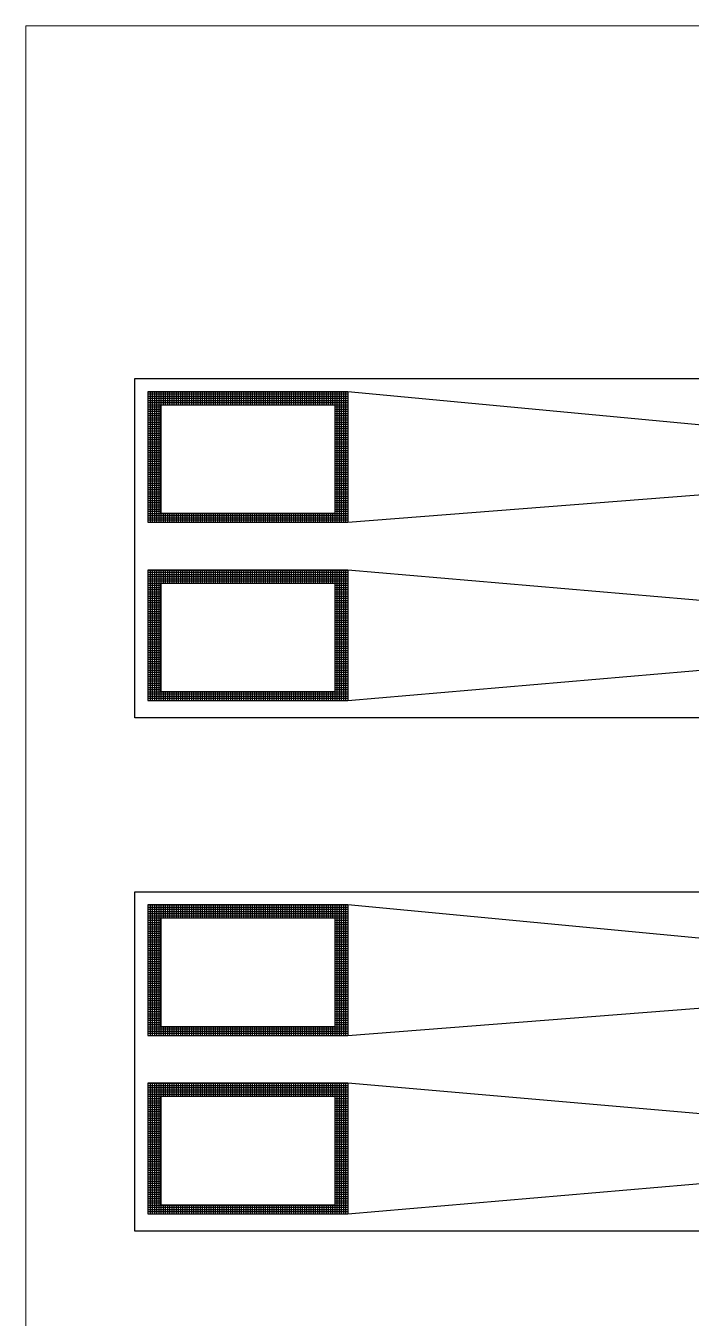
# Model space of a CAD drawing. Header units: millimetres. Extents: x 43.3 to 83.3, y 94.2 to 164.2.
# Drawn here: x 43.29 to 58.6, y 134.5 to 164.21 of the extents above; entities that cross this region are included whole.
import ezdxf

# ---------------------------------------------------------------- set-up
doc = ezdxf.new("R2010")
doc.units = ezdxf.units.MM
for name, color, linetype in [('Adhesion Layer', 52, 'Continuous'), ('Foil', 5, 'Continuous'), ('Opening', 1, 'Continuous'), ('Outline', 3, 'Continuous')]:
    doc.layers.add(name, color=color, linetype=linetype)

msp = doc.modelspace()

# ---------------------------------------------------------------- linework, layer by layer
at = {"layer": 'Adhesion Layer'}
for p, q in [((46.1, 155.8), (46.1, 152.8)), ((46.1, 155.8), (50.7, 155.8)), ((46.1, 155.75), (50.7, 155.75)), ((46.1, 155.7), (50.7, 155.7)), ((46.15, 155.8), (46.15, 152.8)), ((46.2, 155.8), (46.2, 152.8)), ((46.25, 155.8), (46.25, 152.8)), ((46.3, 155.8), (46.3, 152.8)), ((46.35, 155.8), (46.35, 152.8)), ((46.4, 155.8), (46.4, 152.8)), ((46.45, 155.8), (46.45, 155.5)), ((46.5, 155.8), (46.5, 155.5)), ((46.55, 155.8), (46.55, 155.5)), ((46.6, 155.8), (46.6, 155.5)), ((46.65, 155.8), (46.65, 155.5)), ((46.7, 155.8), (46.7, 155.5)), ((46.75, 155.8), (46.75, 155.5)), ((46.8, 155.8), (46.8, 155.5)), ((46.85, 155.8), (46.85, 155.5)), ((46.9, 155.8), (46.9, 155.5)), ((46.95, 155.8), (46.95, 155.5)), ((47, 155.8), (47, 155.5)), ((47.05, 155.8), (47.05, 155.5)), ((47.1, 155.8), (47.1, 155.5)), ((47.15, 155.8), (47.15, 155.5)), ((47.2, 155.8), (47.2, 155.5)), ((47.25, 155.8), (47.25, 155.5)), ((47.3, 155.8), (47.3, 155.5)), ((47.35, 155.8), (47.35, 155.5)), ((47.4, 155.8), (47.4, 155.5)), ((47.45, 155.8), (47.45, 155.5)), ((47.5, 155.8), (47.5, 155.5)), ((47.55, 155.8), (47.55, 155.5)), ((47.6, 155.8), (47.6, 155.5)), ((47.65, 155.8), (47.65, 155.5)), ((47.7, 155.8), (47.7, 155.5)), ((47.75, 155.8), (47.75, 155.5)), ((47.8, 155.8), (47.8, 155.5)), ((47.85, 155.8), (47.85, 155.5)), ((47.9, 155.8), (47.9, 155.5)), ((47.95, 155.8), (47.95, 155.5)), ((48, 155.8), (48, 155.5)), ((48.05, 155.8), (48.05, 155.5)), ((48.1, 155.8), (48.1, 155.5)), ((48.15, 155.8), (48.15, 155.5)), ((48.2, 155.8), (48.2, 155.5)), ((48.25, 155.8), (48.25, 155.5)), ((48.3, 155.8), (48.3, 155.5)), ((48.35, 155.8), (48.35, 155.5)), ((48.4, 155.8), (48.4, 155.5)), ((48.45, 155.8), (48.45, 155.5)), ((48.5, 155.8), (48.5, 155.5)), ((48.55, 155.8), (48.55, 155.5)), ((48.6, 155.8), (48.6, 155.5)), ((48.65, 155.8), (48.65, 155.5)), ((48.7, 155.8), (48.7, 155.5)), ((48.75, 155.8), (48.75, 155.5)), ((48.8, 155.8), (48.8, 155.5)), ((48.85, 155.8), (48.85, 155.5)), ((48.9, 155.8), (48.9, 155.5)), ((48.95, 155.8), (48.95, 155.5)), ((49, 155.8), (49, 155.5)), ((49.05, 155.8), (49.05, 155.5)), ((49.1, 155.8), (49.1, 155.5)), ((49.15, 155.8), (49.15, 155.5)), ((49.2, 155.8), (49.2, 155.5)), ((49.25, 155.8), (49.25, 155.5)), ((49.3, 155.8), (49.3, 155.5)), ((49.35, 155.8), (49.35, 155.5)), ((49.4, 155.8), (49.4, 155.5)), ((49.45, 155.8), (49.45, 155.5)), ((49.5, 155.8), (49.5, 155.5)), ((49.55, 155.8), (49.55, 155.5)), ((49.6, 155.8), (49.6, 155.5)), ((49.65, 155.8), (49.65, 155.5)), ((49.7, 155.8), (49.7, 155.5)), ((49.75, 155.8), (49.75, 155.5)), ((49.8, 155.8), (49.8, 155.5)), ((49.85, 155.8), (49.85, 155.5)), ((49.9, 155.8), (49.9, 155.5)), ((49.95, 155.8), (49.95, 155.5)), ((50, 155.8), (50, 155.5)), ((50.05, 155.8), (50.05, 155.5)), ((50.1, 155.8), (50.1, 155.5)), ((50.15, 155.8), (50.15, 155.5)), ((50.2, 155.8), (50.2, 155.5)), ((50.25, 155.8), (50.25, 155.5)), ((50.3, 155.8), (50.3, 155.5)), ((50.35, 155.8), (50.35, 155.5)), ((50.4, 155.8), (50.4, 152.8)), ((50.45, 155.8), (50.45, 152.8)), ((50.5, 155.8), (50.5, 152.8)), ((50.55, 155.8), (50.55, 152.8)), ((50.6, 155.8), (50.6, 152.8)), ((50.65, 155.8), (50.65, 152.8)), ((50.7, 155.8), (50.7, 152.8)), ((46.1, 155.65), (50.7, 155.65)), ((46.1, 155.6), (50.7, 155.6)), ((46.1, 155.55), (50.7, 155.55)), ((46.1, 155.5), (50.7, 155.5)), ((46.1, 155.45), (46.4, 155.45)), ((46.1, 155.4), (46.4, 155.4)), ((50.4, 155.45), (50.7, 155.45)), ((50.4, 155.4), (50.7, 155.4)), ((46.1, 155.35), (46.4, 155.35)), ((46.1, 155.3), (46.4, 155.3)), ((46.1, 155.25), (46.4, 155.25)), ((46.1, 155.2), (46.4, 155.2)), ((46.1, 155.15), (46.4, 155.15)), ((46.1, 155.1), (46.4, 155.1)), ((50.4, 155.35), (50.7, 155.35)), ((50.4, 155.3), (50.7, 155.3)), ((50.4, 155.25), (50.7, 155.25)), ((50.4, 155.2), (50.7, 155.2)), ((50.4, 155.15), (50.7, 155.15)), ((50.4, 155.1), (50.7, 155.1)), ((46.1, 155.05), (46.4, 155.05)), ((46.1, 155), (46.4, 155)), ((46.1, 154.95), (46.4, 154.95)), ((46.1, 154.9), (46.4, 154.9)), ((46.1, 154.85), (46.4, 154.85)), ((46.1, 154.8), (46.4, 154.8)), ((50.4, 155.05), (50.7, 155.05)), ((50.4, 155), (50.7, 155)), ((50.4, 154.95), (50.7, 154.95)), ((50.4, 154.9), (50.7, 154.9)), ((50.4, 154.85), (50.7, 154.85)), ((50.4, 154.8), (50.7, 154.8)), ((46.1, 154.75), (46.4, 154.75)), ((46.1, 154.7), (46.4, 154.7)), ((46.1, 154.65), (46.4, 154.65)), ((46.1, 154.6), (46.4, 154.6)), ((46.1, 154.55), (46.4, 154.55)), ((46.1, 154.5), (46.4, 154.5)), ((50.4, 154.75), (50.7, 154.75)), ((50.4, 154.7), (50.7, 154.7)), ((50.4, 154.65), (50.7, 154.65)), ((50.4, 154.6), (50.7, 154.6)), ((50.4, 154.55), (50.7, 154.55)), ((50.4, 154.5), (50.7, 154.5)), ((46.1, 154.45), (46.4, 154.45)), ((46.1, 154.4), (46.4, 154.4)), ((46.1, 154.35), (46.4, 154.35)), ((46.1, 154.3), (46.4, 154.3)), ((46.1, 154.25), (46.4, 154.25)), ((46.1, 154.2), (46.4, 154.2)), ((50.4, 154.45), (50.7, 154.45)), ((50.4, 154.4), (50.7, 154.4)), ((50.4, 154.35), (50.7, 154.35)), ((50.4, 154.3), (50.7, 154.3)), ((50.4, 154.25), (50.7, 154.25)), ((50.4, 154.2), (50.7, 154.2)), ((46.1, 154.15), (46.4, 154.15)), ((46.1, 154.1), (46.4, 154.1)), ((46.1, 154.05), (46.4, 154.05)), ((46.1, 154), (46.4, 154)), ((46.1, 153.95), (46.4, 153.95)), ((50.4, 154.15), (50.7, 154.15)), ((50.4, 154.1), (50.7, 154.1)), ((50.4, 154.05), (50.7, 154.05)), ((50.4, 154), (50.7, 154)), ((50.4, 153.95), (50.7, 153.95)), ((46.1, 153.9), (46.4, 153.9)), ((46.1, 153.85), (46.4, 153.85)), ((46.1, 153.8), (46.4, 153.8)), ((46.1, 153.75), (46.4, 153.75)), ((46.1, 153.7), (46.4, 153.7)), ((46.1, 153.65), (46.4, 153.65)), ((50.4, 153.9), (50.7, 153.9)), ((50.4, 153.85), (50.7, 153.85)), ((50.4, 153.8), (50.7, 153.8)), ((50.4, 153.75), (50.7, 153.75)), ((50.4, 153.7), (50.7, 153.7)), ((50.4, 153.65), (50.7, 153.65)), ((46.1, 153.6), (46.4, 153.6)), ((46.1, 153.55), (46.4, 153.55)), ((46.1, 153.5), (46.4, 153.5)), ((46.1, 153.45), (46.4, 153.45)), ((46.1, 153.4), (46.4, 153.4)), ((46.1, 153.35), (46.4, 153.35)), ((50.4, 153.6), (50.7, 153.6)), ((50.4, 153.55), (50.7, 153.55)), ((50.4, 153.5), (50.7, 153.5)), ((50.4, 153.45), (50.7, 153.45)), ((50.4, 153.4), (50.7, 153.4)), ((50.4, 153.35), (50.7, 153.35)), ((46.1, 153.3), (46.4, 153.3)), ((46.1, 153.25), (46.4, 153.25)), ((46.1, 153.2), (46.4, 153.2)), ((46.1, 153.15), (46.4, 153.15)), ((46.1, 153.1), (46.4, 153.1)), ((46.1, 153.05), (46.4, 153.05)), ((50.4, 153.3), (50.7, 153.3)), ((50.4, 153.25), (50.7, 153.25)), ((50.4, 153.2), (50.7, 153.2)), ((50.4, 153.15), (50.7, 153.15)), ((50.4, 153.1), (50.7, 153.1)), ((50.4, 153.05), (50.7, 153.05)), ((46.1, 153), (50.7, 153)), ((46.1, 152.95), (50.7, 152.95)), ((46.1, 152.9), (50.7, 152.9)), ((46.1, 152.85), (50.7, 152.85)), ((46.1, 152.8), (50.7, 152.8)), ((46.45, 153), (46.45, 152.8)), ((46.5, 153), (46.5, 152.8)), ((46.55, 153), (46.55, 152.8)), ((46.6, 153), (46.6, 152.8)), ((46.65, 153), (46.65, 152.8)), ((46.7, 153), (46.7, 152.8)), ((46.75, 153), (46.75, 152.8)), ((46.8, 153), (46.8, 152.8)), ((46.85, 153), (46.85, 152.8)), ((46.9, 153), (46.9, 152.8)), ((46.95, 153), (46.95, 152.8)), ((47, 153), (47, 152.8)), ((47.05, 153), (47.05, 152.8)), ((47.1, 153), (47.1, 152.8)), ((47.15, 153), (47.15, 152.8)), ((47.2, 153), (47.2, 152.8)), ((47.25, 153), (47.25, 152.8)), ((47.3, 153), (47.3, 152.8)), ((47.35, 153), (47.35, 152.8)), ((47.4, 153), (47.4, 152.8)), ((47.45, 153), (47.45, 152.8)), ((47.5, 153), (47.5, 152.8)), ((47.55, 153), (47.55, 152.8)), ((47.6, 153), (47.6, 152.8)), ((47.65, 153), (47.65, 152.8)), ((47.7, 153), (47.7, 152.8)), ((47.75, 153), (47.75, 152.8)), ((47.8, 153), (47.8, 152.8)), ((47.85, 153), (47.85, 152.8)), ((47.9, 153), (47.9, 152.8)), ((47.95, 153), (47.95, 152.8)), ((48, 153), (48, 152.8)), ((48.05, 153), (48.05, 152.8)), ((48.1, 153), (48.1, 152.8)), ((48.15, 153), (48.15, 152.8)), ((48.2, 153), (48.2, 152.8)), ((48.25, 153), (48.25, 152.8)), ((48.3, 153), (48.3, 152.8)), ((48.35, 153), (48.35, 152.8)), ((48.4, 153), (48.4, 152.8)), ((48.45, 153), (48.45, 152.8)), ((48.5, 153), (48.5, 152.8)), ((48.55, 153), (48.55, 152.8)), ((48.6, 153), (48.6, 152.8)), ((48.65, 153), (48.65, 152.8)), ((48.7, 153), (48.7, 152.8)), ((48.75, 153), (48.75, 152.8)), ((48.8, 153), (48.8, 152.8)), ((48.85, 153), (48.85, 152.8)), ((48.9, 153), (48.9, 152.8)), ((48.95, 153), (48.95, 152.8)), ((49, 153), (49, 152.8)), ((49.05, 153), (49.05, 152.8)), ((49.1, 153), (49.1, 152.8)), ((49.15, 153), (49.15, 152.8)), ((49.2, 153), (49.2, 152.8)), ((49.25, 153), (49.25, 152.8)), ((49.3, 153), (49.3, 152.8)), ((49.35, 153), (49.35, 152.8)), ((49.4, 153), (49.4, 152.8)), ((49.45, 153), (49.45, 152.8)), ((49.5, 153), (49.5, 152.8)), ((49.55, 153), (49.55, 152.8)), ((49.6, 153), (49.6, 152.8)), ((49.65, 153), (49.65, 152.8)), ((49.7, 153), (49.7, 152.8)), ((49.75, 153), (49.75, 152.8)), ((49.8, 153), (49.8, 152.8)), ((49.85, 153), (49.85, 152.8)), ((49.9, 153), (49.9, 152.8)), ((49.95, 153), (49.95, 152.8)), ((50, 153), (50, 152.8)), ((50.05, 153), (50.05, 152.8)), ((50.1, 153), (50.1, 152.8)), ((50.15, 153), (50.15, 152.8)), ((50.2, 153), (50.2, 152.8)), ((50.25, 153), (50.25, 152.8)), ((50.3, 153), (50.3, 152.8)), ((50.35, 153), (50.35, 152.8)), ((46.1, 151.7), (50.7, 151.7)), ((46.1, 151.7), (46.1, 148.7)), ((46.1, 151.65), (50.7, 151.65)), ((46.1, 151.6), (50.7, 151.6)), ((46.1, 151.55), (50.7, 151.55)), ((46.15, 151.7), (46.15, 148.7)), ((46.2, 151.7), (46.2, 148.7)), ((46.25, 151.7), (46.25, 148.7)), ((46.3, 151.7), (46.3, 148.7)), ((46.35, 151.7), (46.35, 148.7)), ((46.4, 151.7), (46.4, 148.7)), ((46.45, 151.7), (46.45, 151.4)), ((46.5, 151.7), (46.5, 151.4)), ((46.55, 151.7), (46.55, 151.4)), ((46.6, 151.7), (46.6, 151.4)), ((46.65, 151.7), (46.65, 151.4)), ((46.7, 151.7), (46.7, 151.4)), ((46.75, 151.7), (46.75, 151.4)), ((46.8, 151.7), (46.8, 151.4)), ((46.85, 151.7), (46.85, 151.4)), ((46.9, 151.7), (46.9, 151.4)), ((46.95, 151.7), (46.95, 151.4)), ((47, 151.7), (47, 151.4)), ((47.05, 151.7), (47.05, 151.4)), ((47.1, 151.7), (47.1, 151.4)), ((47.15, 151.7), (47.15, 151.4)), ((47.2, 151.7), (47.2, 151.4)), ((47.25, 151.7), (47.25, 151.4)), ((47.3, 151.7), (47.3, 151.4)), ((47.35, 151.7), (47.35, 151.4)), ((47.4, 151.7), (47.4, 151.4)), ((47.45, 151.7), (47.45, 151.4)), ((47.5, 151.7), (47.5, 151.4)), ((47.55, 151.7), (47.55, 151.4)), ((47.6, 151.7), (47.6, 151.4)), ((47.65, 151.7), (47.65, 151.4)), ((47.7, 151.7), (47.7, 151.4)), ((47.75, 151.7), (47.75, 151.4)), ((47.8, 151.7), (47.8, 151.4)), ((47.85, 151.7), (47.85, 151.4)), ((47.9, 151.7), (47.9, 151.4)), ((47.95, 151.7), (47.95, 151.4)), ((48, 151.7), (48, 151.4)), ((48.05, 151.7), (48.05, 151.4)), ((48.1, 151.7), (48.1, 151.4)), ((48.15, 151.7), (48.15, 151.4)), ((48.2, 151.7), (48.2, 151.4)), ((48.25, 151.7), (48.25, 151.4)), ((48.3, 151.7), (48.3, 151.4)), ((48.35, 151.7), (48.35, 151.4)), ((48.4, 151.7), (48.4, 151.4)), ((48.45, 151.7), (48.45, 151.4)), ((48.5, 151.7), (48.5, 151.4)), ((48.55, 151.7), (48.55, 151.4)), ((48.6, 151.7), (48.6, 151.4)), ((48.65, 151.7), (48.65, 151.4)), ((48.7, 151.7), (48.7, 151.4)), ((48.75, 151.7), (48.75, 151.4)), ((48.8, 151.7), (48.8, 151.4)), ((48.85, 151.7), (48.85, 151.4)), ((48.9, 151.7), (48.9, 151.4)), ((48.95, 151.7), (48.95, 151.4)), ((49, 151.7), (49, 151.4)), ((49.05, 151.7), (49.05, 151.4)), ((49.1, 151.7), (49.1, 151.4)), ((49.15, 151.7), (49.15, 151.4)), ((49.2, 151.7), (49.2, 151.4)), ((49.25, 151.7), (49.25, 151.4)), ((49.3, 151.7), (49.3, 151.4)), ((49.35, 151.7), (49.35, 151.4)), ((49.4, 151.7), (49.4, 151.4)), ((49.45, 151.7), (49.45, 151.4)), ((49.5, 151.7), (49.5, 151.4)), ((49.55, 151.7), (49.55, 151.4)), ((49.6, 151.7), (49.6, 151.4)), ((49.65, 151.7), (49.65, 151.4)), ((49.7, 151.7), (49.7, 151.4)), ((49.75, 151.7), (49.75, 151.4)), ((49.8, 151.7), (49.8, 151.4)), ((49.85, 151.7), (49.85, 151.4)), ((49.9, 151.7), (49.9, 151.4)), ((49.95, 151.7), (49.95, 151.4)), ((50, 151.7), (50, 151.4)), ((50.05, 151.7), (50.05, 151.4)), ((50.1, 151.7), (50.1, 151.4)), ((50.15, 151.7), (50.15, 151.4)), ((50.2, 151.7), (50.2, 151.4)), ((50.25, 151.7), (50.25, 151.4)), ((50.3, 151.7), (50.3, 151.4)), ((50.35, 151.7), (50.35, 151.4)), ((50.4, 151.7), (50.4, 148.7)), ((50.45, 151.7), (50.45, 148.7)), ((50.5, 151.7), (50.5, 148.7)), ((50.55, 151.7), (50.55, 148.7)), ((50.6, 151.7), (50.6, 148.7)), ((50.65, 151.7), (50.65, 148.7)), ((50.7, 151.7), (50.7, 148.7)), ((46.1, 151.5), (50.7, 151.5)), ((46.1, 151.45), (50.7, 151.45)), ((46.1, 151.4), (50.7, 151.4)), ((46.1, 151.35), (46.4, 151.35)), ((46.1, 151.3), (46.4, 151.3)), ((46.1, 151.25), (46.4, 151.25)), ((50.4, 151.35), (50.7, 151.35)), ((50.4, 151.3), (50.7, 151.3)), ((50.4, 151.25), (50.7, 151.25)), ((46.1, 151.2), (46.4, 151.2)), ((46.1, 151.15), (46.4, 151.15)), ((46.1, 151.1), (46.4, 151.1)), ((46.1, 151.05), (46.4, 151.05)), ((46.1, 151), (46.4, 151)), ((46.1, 150.95), (46.4, 150.95)), ((50.4, 151.2), (50.7, 151.2)), ((50.4, 151.15), (50.7, 151.15)), ((50.4, 151.1), (50.7, 151.1)), ((50.4, 151.05), (50.7, 151.05)), ((50.4, 151), (50.7, 151)), ((50.4, 150.95), (50.7, 150.95)), ((46.1, 150.9), (46.4, 150.9)), ((46.1, 150.85), (46.4, 150.85)), ((46.1, 150.8), (46.4, 150.8)), ((46.1, 150.75), (46.4, 150.75)), ((46.1, 150.7), (46.4, 150.7)), ((46.1, 150.65), (46.4, 150.65)), ((50.4, 150.9), (50.7, 150.9)), ((50.4, 150.85), (50.7, 150.85)), ((50.4, 150.8), (50.7, 150.8)), ((50.4, 150.75), (50.7, 150.75)), ((50.4, 150.7), (50.7, 150.7)), ((50.4, 150.65), (50.7, 150.65)), ((46.1, 150.6), (46.4, 150.6)), ((46.1, 150.55), (46.4, 150.55)), ((46.1, 150.5), (46.4, 150.5)), ((46.1, 150.45), (46.4, 150.45)), ((46.1, 150.4), (46.4, 150.4)), ((46.1, 150.35), (46.4, 150.35)), ((50.4, 150.6), (50.7, 150.6)), ((50.4, 150.55), (50.7, 150.55)), ((50.4, 150.5), (50.7, 150.5)), ((50.4, 150.45), (50.7, 150.45)), ((50.4, 150.4), (50.7, 150.4)), ((50.4, 150.35), (50.7, 150.35)), ((46.1, 150.3), (46.4, 150.3)), ((46.1, 150.25), (46.4, 150.25)), ((46.1, 150.2), (46.4, 150.2)), ((46.1, 150.15), (46.4, 150.15)), ((46.1, 150.1), (46.4, 150.1)), ((46.1, 150.05), (46.4, 150.05)), ((50.4, 150.3), (50.7, 150.3)), ((50.4, 150.25), (50.7, 150.25)), ((50.4, 150.2), (50.7, 150.2)), ((50.4, 150.15), (50.7, 150.15)), ((50.4, 150.1), (50.7, 150.1)), ((50.4, 150.05), (50.7, 150.05)), ((46.1, 150), (46.4, 150)), ((46.1, 149.95), (46.4, 149.95)), ((46.1, 149.9), (46.4, 149.9)), ((46.1, 149.85), (46.4, 149.85)), ((46.1, 149.8), (46.4, 149.8)), ((46.1, 149.75), (46.4, 149.75)), ((50.4, 150), (50.7, 150)), ((50.4, 149.95), (50.7, 149.95)), ((50.4, 149.9), (50.7, 149.9)), ((50.4, 149.85), (50.7, 149.85)), ((50.4, 149.8), (50.7, 149.8)), ((50.4, 149.75), (50.7, 149.75)), ((46.1, 149.7), (46.4, 149.7)), ((46.1, 149.65), (46.4, 149.65)), ((46.1, 149.6), (46.4, 149.6)), ((46.1, 149.55), (46.4, 149.55)), ((46.1, 149.5), (46.4, 149.5)), ((46.1, 149.45), (46.4, 149.45)), ((50.4, 149.7), (50.7, 149.7)), ((50.4, 149.65), (50.7, 149.65)), ((50.4, 149.6), (50.7, 149.6)), ((50.4, 149.55), (50.7, 149.55)), ((50.4, 149.5), (50.7, 149.5)), ((50.4, 149.45), (50.7, 149.45)), ((46.1, 149.4), (46.4, 149.4)), ((46.1, 149.35), (46.4, 149.35)), ((46.1, 149.3), (46.4, 149.3)), ((46.1, 149.25), (46.4, 149.25)), ((46.1, 149.2), (46.4, 149.2)), ((46.1, 149.15), (46.4, 149.15)), ((50.4, 149.4), (50.7, 149.4)), ((50.4, 149.35), (50.7, 149.35)), ((50.4, 149.3), (50.7, 149.3)), ((50.4, 149.25), (50.7, 149.25)), ((50.4, 149.2), (50.7, 149.2)), ((50.4, 149.15), (50.7, 149.15)), ((46.1, 149.1), (46.4, 149.1)), ((46.1, 149.05), (46.4, 149.05)), ((46.1, 149), (46.4, 149)), ((46.1, 148.95), (46.4, 148.95)), ((46.1, 148.9), (50.7, 148.9)), ((46.45, 148.9), (46.45, 148.7)), ((46.5, 148.9), (46.5, 148.7)), ((46.55, 148.9), (46.55, 148.7)), ((46.6, 148.9), (46.6, 148.7)), ((46.65, 148.9), (46.65, 148.7)), ((46.7, 148.9), (46.7, 148.7)), ((46.75, 148.9), (46.75, 148.7)), ((46.8, 148.9), (46.8, 148.7)), ((46.85, 148.9), (46.85, 148.7)), ((46.9, 148.9), (46.9, 148.7)), ((46.95, 148.9), (46.95, 148.7)), ((47, 148.9), (47, 148.7)), ((47.05, 148.9), (47.05, 148.7)), ((47.1, 148.9), (47.1, 148.7)), ((47.15, 148.9), (47.15, 148.7)), ((47.2, 148.9), (47.2, 148.7)), ((47.25, 148.9), (47.25, 148.7)), ((47.3, 148.9), (47.3, 148.7)), ((47.35, 148.9), (47.35, 148.7)), ((47.4, 148.9), (47.4, 148.7)), ((47.45, 148.9), (47.45, 148.7)), ((47.5, 148.9), (47.5, 148.7)), ((47.55, 148.9), (47.55, 148.7)), ((47.6, 148.9), (47.6, 148.7)), ((47.65, 148.9), (47.65, 148.7)), ((47.7, 148.9), (47.7, 148.7)), ((47.75, 148.9), (47.75, 148.7)), ((47.8, 148.9), (47.8, 148.7)), ((47.85, 148.9), (47.85, 148.7)), ((47.9, 148.9), (47.9, 148.7)), ((47.95, 148.9), (47.95, 148.7)), ((48, 148.9), (48, 148.7)), ((48.05, 148.9), (48.05, 148.7)), ((48.1, 148.9), (48.1, 148.7)), ((48.15, 148.9), (48.15, 148.7)), ((48.2, 148.9), (48.2, 148.7)), ((48.25, 148.9), (48.25, 148.7)), ((48.3, 148.9), (48.3, 148.7)), ((48.35, 148.9), (48.35, 148.7)), ((48.4, 148.9), (48.4, 148.7)), ((48.45, 148.9), (48.45, 148.7)), ((48.5, 148.9), (48.5, 148.7)), ((48.55, 148.9), (48.55, 148.7)), ((48.6, 148.9), (48.6, 148.7)), ((48.65, 148.9), (48.65, 148.7)), ((48.7, 148.9), (48.7, 148.7)), ((48.75, 148.9), (48.75, 148.7)), ((48.8, 148.9), (48.8, 148.7)), ((48.85, 148.9), (48.85, 148.7)), ((48.9, 148.9), (48.9, 148.7)), ((48.95, 148.9), (48.95, 148.7)), ((49, 148.9), (49, 148.7)), ((49.05, 148.9), (49.05, 148.7)), ((49.1, 148.9), (49.1, 148.7)), ((49.15, 148.9), (49.15, 148.7)), ((49.2, 148.9), (49.2, 148.7)), ((49.25, 148.9), (49.25, 148.7)), ((49.3, 148.9), (49.3, 148.7)), ((49.35, 148.9), (49.35, 148.7)), ((49.4, 148.9), (49.4, 148.7)), ((49.45, 148.9), (49.45, 148.7)), ((49.5, 148.9), (49.5, 148.7)), ((49.55, 148.9), (49.55, 148.7)), ((49.6, 148.9), (49.6, 148.7)), ((49.65, 148.9), (49.65, 148.7)), ((49.7, 148.9), (49.7, 148.7)), ((49.75, 148.9), (49.75, 148.7)), ((49.8, 148.9), (49.8, 148.7)), ((49.85, 148.9), (49.85, 148.7)), ((49.9, 148.9), (49.9, 148.7)), ((49.95, 148.9), (49.95, 148.7)), ((50, 148.9), (50, 148.7)), ((50.05, 148.9), (50.05, 148.7)), ((50.1, 148.9), (50.1, 148.7)), ((50.15, 148.9), (50.15, 148.7)), ((50.2, 148.9), (50.2, 148.7)), ((50.25, 148.9), (50.25, 148.7)), ((50.3, 148.9), (50.3, 148.7)), ((50.35, 148.9), (50.35, 148.7)), ((50.4, 149.1), (50.7, 149.1)), ((50.4, 149.05), (50.7, 149.05)), ((50.4, 149), (50.7, 149)), ((50.4, 148.95), (50.7, 148.95)), ((46.1, 148.85), (50.7, 148.85)), ((46.1, 148.8), (50.7, 148.8)), ((46.1, 148.75), (50.7, 148.75)), ((46.1, 148.7), (50.7, 148.7)), ((46.1, 144), (50.7, 144)), ((46.1, 144), (46.1, 141)), ((46.1, 143.95), (50.7, 143.95)), ((46.1, 143.9), (50.7, 143.9)), ((46.1, 143.85), (50.7, 143.85)), ((46.1, 143.8), (50.7, 143.8)), ((46.15, 144), (46.15, 141)), ((46.2, 144), (46.2, 141)), ((46.25, 144), (46.25, 141)), ((46.3, 144), (46.3, 141)), ((46.35, 144), (46.35, 141)), ((46.4, 144), (46.4, 141)), ((46.45, 144), (46.45, 143.7)), ((46.5, 144), (46.5, 143.7)), ((46.55, 144), (46.55, 143.7)), ((46.6, 144), (46.6, 143.7)), ((46.65, 144), (46.65, 143.7)), ((46.7, 144), (46.7, 143.7)), ((46.75, 144), (46.75, 143.7)), ((46.8, 144), (46.8, 143.7)), ((46.85, 144), (46.85, 143.7)), ((46.9, 144), (46.9, 143.7)), ((46.95, 144), (46.95, 143.7)), ((47, 144), (47, 143.7)), ((47.05, 144), (47.05, 143.7)), ((47.1, 144), (47.1, 143.7)), ((47.15, 144), (47.15, 143.7)), ((47.2, 144), (47.2, 143.7)), ((47.25, 144), (47.25, 143.7)), ((47.3, 144), (47.3, 143.7)), ((47.35, 144), (47.35, 143.7)), ((47.4, 144), (47.4, 143.7)), ((47.45, 144), (47.45, 143.7)), ((47.5, 144), (47.5, 143.7)), ((47.55, 144), (47.55, 143.7)), ((47.6, 144), (47.6, 143.7)), ((47.65, 144), (47.65, 143.7)), ((47.7, 144), (47.7, 143.7)), ((47.75, 144), (47.75, 143.7)), ((47.8, 144), (47.8, 143.7)), ((47.85, 144), (47.85, 143.7)), ((47.9, 144), (47.9, 143.7)), ((47.95, 144), (47.95, 143.7)), ((48, 144), (48, 143.7)), ((48.05, 144), (48.05, 143.7)), ((48.1, 144), (48.1, 143.7)), ((48.15, 144), (48.15, 143.7)), ((48.2, 144), (48.2, 143.7)), ((48.25, 144), (48.25, 143.7)), ((48.3, 144), (48.3, 143.7)), ((48.35, 144), (48.35, 143.7)), ((48.4, 144), (48.4, 143.7)), ((48.45, 144), (48.45, 143.7)), ((48.5, 144), (48.5, 143.7)), ((48.55, 144), (48.55, 143.7)), ((48.6, 144), (48.6, 143.7)), ((48.65, 144), (48.65, 143.7)), ((48.7, 144), (48.7, 143.7)), ((48.75, 144), (48.75, 143.7)), ((48.8, 144), (48.8, 143.7)), ((48.85, 144), (48.85, 143.7)), ((48.9, 144), (48.9, 143.7)), ((48.95, 144), (48.95, 143.7)), ((49, 144), (49, 143.7)), ((49.05, 144), (49.05, 143.7)), ((49.1, 144), (49.1, 143.7)), ((49.15, 144), (49.15, 143.7)), ((49.2, 144), (49.2, 143.7)), ((49.25, 144), (49.25, 143.7)), ((49.3, 144), (49.3, 143.7)), ((49.35, 144), (49.35, 143.7)), ((49.4, 144), (49.4, 143.7)), ((49.45, 144), (49.45, 143.7)), ((49.5, 144), (49.5, 143.7)), ((49.55, 144), (49.55, 143.7)), ((49.6, 144), (49.6, 143.7)), ((49.65, 144), (49.65, 143.7)), ((49.7, 144), (49.7, 143.7)), ((49.75, 144), (49.75, 143.7)), ((49.8, 144), (49.8, 143.7)), ((49.85, 144), (49.85, 143.7)), ((49.9, 144), (49.9, 143.7)), ((49.95, 144), (49.95, 143.7)), ((50, 144), (50, 143.7)), ((50.05, 144), (50.05, 143.7)), ((50.1, 144), (50.1, 143.7)), ((50.15, 144), (50.15, 143.7)), ((50.2, 144), (50.2, 143.7)), ((50.25, 144), (50.25, 143.7)), ((50.3, 144), (50.3, 143.7)), ((50.35, 144), (50.35, 143.7)), ((50.4, 144), (50.4, 141)), ((50.45, 144), (50.45, 141)), ((50.5, 144), (50.5, 141)), ((50.55, 144), (50.55, 141)), ((50.6, 144), (50.6, 141)), ((50.65, 144), (50.65, 141)), ((50.7, 144), (50.7, 141)), ((46.1, 143.75), (50.7, 143.75)), ((46.1, 143.7), (50.7, 143.7)), ((46.1, 143.65), (46.4, 143.65)), ((46.1, 143.6), (46.4, 143.6)), ((46.1, 143.55), (46.4, 143.55)), ((50.4, 143.65), (50.7, 143.65)), ((50.4, 143.6), (50.7, 143.6)), ((50.4, 143.55), (50.7, 143.55)), ((46.1, 143.5), (46.4, 143.5)), ((46.1, 143.45), (46.4, 143.45)), ((46.1, 143.4), (46.4, 143.4)), ((46.1, 143.35), (46.4, 143.35)), ((46.1, 143.3), (46.4, 143.3)), ((46.1, 143.25), (46.4, 143.25)), ((50.4, 143.5), (50.7, 143.5)), ((50.4, 143.45), (50.7, 143.45)), ((50.4, 143.4), (50.7, 143.4)), ((50.4, 143.35), (50.7, 143.35)), ((50.4, 143.3), (50.7, 143.3)), ((50.4, 143.25), (50.7, 143.25)), ((46.1, 143.2), (46.4, 143.2)), ((46.1, 143.15), (46.4, 143.15)), ((46.1, 143.1), (46.4, 143.1)), ((46.1, 143.05), (46.4, 143.05)), ((46.1, 143), (46.4, 143)), ((46.1, 142.95), (46.4, 142.95)), ((50.4, 143.2), (50.7, 143.2)), ((50.4, 143.15), (50.7, 143.15)), ((50.4, 143.1), (50.7, 143.1)), ((50.4, 143.05), (50.7, 143.05)), ((50.4, 143), (50.7, 143)), ((50.4, 142.95), (50.7, 142.95)), ((46.1, 142.9), (46.4, 142.9)), ((46.1, 142.85), (46.4, 142.85)), ((46.1, 142.8), (46.4, 142.8)), ((46.1, 142.75), (46.4, 142.75)), ((46.1, 142.7), (46.4, 142.7)), ((46.1, 142.65), (46.4, 142.65)), ((50.4, 142.9), (50.7, 142.9)), ((50.4, 142.85), (50.7, 142.85)), ((50.4, 142.8), (50.7, 142.8)), ((50.4, 142.75), (50.7, 142.75)), ((50.4, 142.7), (50.7, 142.7)), ((50.4, 142.65), (50.7, 142.65)), ((46.1, 142.6), (46.4, 142.6)), ((46.1, 142.55), (46.4, 142.55)), ((46.1, 142.5), (46.4, 142.5)), ((46.1, 142.45), (46.4, 142.45)), ((46.1, 142.4), (46.4, 142.4)), ((46.1, 142.35), (46.4, 142.35)), ((50.4, 142.6), (50.7, 142.6)), ((50.4, 142.55), (50.7, 142.55)), ((50.4, 142.5), (50.7, 142.5)), ((50.4, 142.45), (50.7, 142.45)), ((50.4, 142.4), (50.7, 142.4)), ((50.4, 142.35), (50.7, 142.35)), ((46.1, 142.3), (46.4, 142.3)), ((46.1, 142.25), (46.4, 142.25)), ((46.1, 142.2), (46.4, 142.2)), ((46.1, 142.15), (46.4, 142.15)), ((46.1, 142.1), (46.4, 142.1)), ((46.1, 142.05), (46.4, 142.05)), ((50.4, 142.3), (50.7, 142.3)), ((50.4, 142.25), (50.7, 142.25)), ((50.4, 142.2), (50.7, 142.2)), ((50.4, 142.15), (50.7, 142.15)), ((50.4, 142.1), (50.7, 142.1)), ((50.4, 142.05), (50.7, 142.05)), ((46.1, 142), (46.4, 142)), ((46.1, 141.95), (46.4, 141.95)), ((46.1, 141.9), (46.4, 141.9)), ((46.1, 141.85), (46.4, 141.85)), ((46.1, 141.8), (46.4, 141.8)), ((46.1, 141.75), (46.4, 141.75)), ((50.4, 142), (50.7, 142)), ((50.4, 141.95), (50.7, 141.95)), ((50.4, 141.9), (50.7, 141.9)), ((50.4, 141.85), (50.7, 141.85)), ((50.4, 141.8), (50.7, 141.8)), ((50.4, 141.75), (50.7, 141.75)), ((46.1, 141.7), (46.4, 141.7)), ((46.1, 141.65), (46.4, 141.65)), ((46.1, 141.6), (46.4, 141.6)), ((46.1, 141.55), (46.4, 141.55)), ((46.1, 141.5), (46.4, 141.5)), ((46.1, 141.45), (46.4, 141.45)), ((50.4, 141.7), (50.7, 141.7)), ((50.4, 141.65), (50.7, 141.65)), ((50.4, 141.6), (50.7, 141.6)), ((50.4, 141.55), (50.7, 141.55)), ((50.4, 141.5), (50.7, 141.5)), ((50.4, 141.45), (50.7, 141.45)), ((46.1, 141.4), (46.4, 141.4)), ((46.1, 141.35), (46.4, 141.35)), ((46.1, 141.3), (46.4, 141.3)), ((46.1, 141.25), (46.4, 141.25)), ((46.1, 141.2), (50.7, 141.2)), ((46.1, 141.15), (50.7, 141.15)), ((46.45, 141.2), (46.45, 141)), ((46.5, 141.2), (46.5, 141)), ((46.55, 141.2), (46.55, 141)), ((46.6, 141.2), (46.6, 141)), ((46.65, 141.2), (46.65, 141)), ((46.7, 141.2), (46.7, 141)), ((46.75, 141.2), (46.75, 141)), ((46.8, 141.2), (46.8, 141)), ((46.85, 141.2), (46.85, 141)), ((46.9, 141.2), (46.9, 141)), ((46.95, 141.2), (46.95, 141)), ((47, 141.2), (47, 141)), ((47.05, 141.2), (47.05, 141)), ((47.1, 141.2), (47.1, 141)), ((47.15, 141.2), (47.15, 141)), ((47.2, 141.2), (47.2, 141)), ((47.25, 141.2), (47.25, 141)), ((47.3, 141.2), (47.3, 141)), ((47.35, 141.2), (47.35, 141)), ((47.4, 141.2), (47.4, 141)), ((47.45, 141.2), (47.45, 141)), ((47.5, 141.2), (47.5, 141)), ((47.55, 141.2), (47.55, 141)), ((47.6, 141.2), (47.6, 141)), ((47.65, 141.2), (47.65, 141)), ((47.7, 141.2), (47.7, 141)), ((47.75, 141.2), (47.75, 141)), ((47.8, 141.2), (47.8, 141)), ((47.85, 141.2), (47.85, 141)), ((47.9, 141.2), (47.9, 141)), ((47.95, 141.2), (47.95, 141)), ((48, 141.2), (48, 141)), ((48.05, 141.2), (48.05, 141)), ((48.1, 141.2), (48.1, 141)), ((48.15, 141.2), (48.15, 141)), ((48.2, 141.2), (48.2, 141)), ((48.25, 141.2), (48.25, 141)), ((48.3, 141.2), (48.3, 141)), ((48.35, 141.2), (48.35, 141)), ((48.4, 141.2), (48.4, 141)), ((48.45, 141.2), (48.45, 141)), ((48.5, 141.2), (48.5, 141)), ((48.55, 141.2), (48.55, 141)), ((48.6, 141.2), (48.6, 141)), ((48.65, 141.2), (48.65, 141)), ((48.7, 141.2), (48.7, 141)), ((48.75, 141.2), (48.75, 141)), ((48.8, 141.2), (48.8, 141)), ((48.85, 141.2), (48.85, 141)), ((48.9, 141.2), (48.9, 141)), ((48.95, 141.2), (48.95, 141)), ((49, 141.2), (49, 141)), ((49.05, 141.2), (49.05, 141)), ((49.1, 141.2), (49.1, 141)), ((49.15, 141.2), (49.15, 141)), ((49.2, 141.2), (49.2, 141)), ((49.25, 141.2), (49.25, 141)), ((49.3, 141.2), (49.3, 141)), ((49.35, 141.2), (49.35, 141)), ((49.4, 141.2), (49.4, 141)), ((49.45, 141.2), (49.45, 141)), ((49.5, 141.2), (49.5, 141)), ((49.55, 141.2), (49.55, 141)), ((49.6, 141.2), (49.6, 141)), ((49.65, 141.2), (49.65, 141)), ((49.7, 141.2), (49.7, 141)), ((49.75, 141.2), (49.75, 141)), ((49.8, 141.2), (49.8, 141)), ((49.85, 141.2), (49.85, 141)), ((49.9, 141.2), (49.9, 141)), ((49.95, 141.2), (49.95, 141)), ((50, 141.2), (50, 141)), ((50.05, 141.2), (50.05, 141)), ((50.1, 141.2), (50.1, 141)), ((50.15, 141.2), (50.15, 141)), ((50.2, 141.2), (50.2, 141)), ((50.25, 141.2), (50.25, 141)), ((50.3, 141.2), (50.3, 141)), ((50.35, 141.2), (50.35, 141)), ((50.4, 141.4), (50.7, 141.4)), ((50.4, 141.35), (50.7, 141.35)), ((50.4, 141.3), (50.7, 141.3)), ((50.4, 141.25), (50.7, 141.25)), ((46.1, 141.1), (50.7, 141.1)), ((46.1, 141.05), (50.7, 141.05)), ((46.1, 141), (50.7, 141)), ((46.1, 139.9), (50.7, 139.9)), ((46.1, 139.9), (46.1, 136.9)), ((46.1, 139.85), (50.7, 139.85)), ((46.1, 139.8), (50.7, 139.8)), ((46.1, 139.75), (50.7, 139.75)), ((46.1, 139.7), (50.7, 139.7)), ((46.1, 139.65), (50.7, 139.65)), ((46.15, 139.9), (46.15, 136.9)), ((46.2, 139.9), (46.2, 136.9)), ((46.25, 139.9), (46.25, 136.9)), ((46.3, 139.9), (46.3, 136.9)), ((46.35, 139.9), (46.35, 136.9)), ((46.4, 139.9), (46.4, 136.9)), ((46.45, 139.9), (46.45, 139.6)), ((46.5, 139.9), (46.5, 139.6)), ((46.55, 139.9), (46.55, 139.6)), ((46.6, 139.9), (46.6, 139.6)), ((46.65, 139.9), (46.65, 139.6)), ((46.7, 139.9), (46.7, 139.6)), ((46.75, 139.9), (46.75, 139.6)), ((46.8, 139.9), (46.8, 139.6)), ((46.85, 139.9), (46.85, 139.6)), ((46.9, 139.9), (46.9, 139.6)), ((46.95, 139.9), (46.95, 139.6)), ((47, 139.9), (47, 139.6)), ((47.05, 139.9), (47.05, 139.6)), ((47.1, 139.9), (47.1, 139.6)), ((47.15, 139.9), (47.15, 139.6)), ((47.2, 139.9), (47.2, 139.6)), ((47.25, 139.9), (47.25, 139.6)), ((47.3, 139.9), (47.3, 139.6)), ((47.35, 139.9), (47.35, 139.6)), ((47.4, 139.9), (47.4, 139.6)), ((47.45, 139.9), (47.45, 139.6)), ((47.5, 139.9), (47.5, 139.6)), ((47.55, 139.9), (47.55, 139.6)), ((47.6, 139.9), (47.6, 139.6)), ((47.65, 139.9), (47.65, 139.6)), ((47.7, 139.9), (47.7, 139.6)), ((47.75, 139.9), (47.75, 139.6)), ((47.8, 139.9), (47.8, 139.6)), ((47.85, 139.9), (47.85, 139.6)), ((47.9, 139.9), (47.9, 139.6)), ((47.95, 139.9), (47.95, 139.6)), ((48, 139.9), (48, 139.6)), ((48.05, 139.9), (48.05, 139.6)), ((48.1, 139.9), (48.1, 139.6)), ((48.15, 139.9), (48.15, 139.6)), ((48.2, 139.9), (48.2, 139.6)), ((48.25, 139.9), (48.25, 139.6)), ((48.3, 139.9), (48.3, 139.6)), ((48.35, 139.9), (48.35, 139.6)), ((48.4, 139.9), (48.4, 139.6)), ((48.45, 139.9), (48.45, 139.6)), ((48.5, 139.9), (48.5, 139.6)), ((48.55, 139.9), (48.55, 139.6)), ((48.6, 139.9), (48.6, 139.6)), ((48.65, 139.9), (48.65, 139.6)), ((48.7, 139.9), (48.7, 139.6)), ((48.75, 139.9), (48.75, 139.6)), ((48.8, 139.9), (48.8, 139.6)), ((48.85, 139.9), (48.85, 139.6)), ((48.9, 139.9), (48.9, 139.6)), ((48.95, 139.9), (48.95, 139.6)), ((49, 139.9), (49, 139.6)), ((49.05, 139.9), (49.05, 139.6)), ((49.1, 139.9), (49.1, 139.6)), ((49.15, 139.9), (49.15, 139.6)), ((49.2, 139.9), (49.2, 139.6)), ((49.25, 139.9), (49.25, 139.6)), ((49.3, 139.9), (49.3, 139.6)), ((49.35, 139.9), (49.35, 139.6)), ((49.4, 139.9), (49.4, 139.6)), ((49.45, 139.9), (49.45, 139.6)), ((49.5, 139.9), (49.5, 139.6)), ((49.55, 139.9), (49.55, 139.6)), ((49.6, 139.9), (49.6, 139.6)), ((49.65, 139.9), (49.65, 139.6)), ((49.7, 139.9), (49.7, 139.6)), ((49.75, 139.9), (49.75, 139.6)), ((49.8, 139.9), (49.8, 139.6)), ((49.85, 139.9), (49.85, 139.6)), ((49.9, 139.9), (49.9, 139.6)), ((49.95, 139.9), (49.95, 139.6)), ((50, 139.9), (50, 139.6)), ((50.05, 139.9), (50.05, 139.6)), ((50.1, 139.9), (50.1, 139.6)), ((50.15, 139.9), (50.15, 139.6)), ((50.2, 139.9), (50.2, 139.6)), ((50.25, 139.9), (50.25, 139.6)), ((50.3, 139.9), (50.3, 139.6)), ((50.35, 139.9), (50.35, 139.6)), ((50.4, 139.9), (50.4, 136.9)), ((50.45, 139.9), (50.45, 136.9)), ((50.5, 139.9), (50.5, 136.9)), ((50.55, 139.9), (50.55, 136.9)), ((50.6, 139.9), (50.6, 136.9)), ((50.65, 139.9), (50.65, 136.9)), ((50.7, 139.9), (50.7, 136.9)), ((46.1, 139.6), (50.7, 139.6)), ((46.1, 139.55), (46.4, 139.55)), ((46.1, 139.5), (46.4, 139.5)), ((46.1, 139.45), (46.4, 139.45)), ((46.1, 139.4), (46.4, 139.4)), ((46.1, 139.35), (46.4, 139.35)), ((50.4, 139.55), (50.7, 139.55)), ((50.4, 139.5), (50.7, 139.5)), ((50.4, 139.45), (50.7, 139.45)), ((50.4, 139.4), (50.7, 139.4)), ((50.4, 139.35), (50.7, 139.35)), ((46.1, 139.3), (46.4, 139.3)), ((46.1, 139.25), (46.4, 139.25)), ((46.1, 139.2), (46.4, 139.2)), ((46.1, 139.15), (46.4, 139.15)), ((46.1, 139.1), (46.4, 139.1)), ((46.1, 139.05), (46.4, 139.05)), ((50.4, 139.3), (50.7, 139.3)), ((50.4, 139.25), (50.7, 139.25)), ((50.4, 139.2), (50.7, 139.2)), ((50.4, 139.15), (50.7, 139.15)), ((50.4, 139.1), (50.7, 139.1)), ((50.4, 139.05), (50.7, 139.05)), ((46.1, 139), (46.4, 139)), ((46.1, 138.95), (46.4, 138.95)), ((46.1, 138.9), (46.4, 138.9)), ((46.1, 138.85), (46.4, 138.85)), ((46.1, 138.8), (46.4, 138.8)), ((46.1, 138.75), (46.4, 138.75)), ((50.4, 139), (50.7, 139)), ((50.4, 138.95), (50.7, 138.95)), ((50.4, 138.9), (50.7, 138.9)), ((50.4, 138.85), (50.7, 138.85)), ((50.4, 138.8), (50.7, 138.8)), ((50.4, 138.75), (50.7, 138.75)), ((46.1, 138.7), (46.4, 138.7)), ((46.1, 138.65), (46.4, 138.65)), ((46.1, 138.6), (46.4, 138.6)), ((46.1, 138.55), (46.4, 138.55)), ((46.1, 138.5), (46.4, 138.5)), ((50.4, 138.7), (50.7, 138.7)), ((50.4, 138.65), (50.7, 138.65)), ((50.4, 138.6), (50.7, 138.6)), ((50.4, 138.55), (50.7, 138.55)), ((50.4, 138.5), (50.7, 138.5)), ((46.1, 138.45), (46.4, 138.45)), ((46.1, 138.4), (46.4, 138.4)), ((46.1, 138.35), (46.4, 138.35)), ((46.1, 138.3), (46.4, 138.3)), ((46.1, 138.25), (46.4, 138.25)), ((46.1, 138.2), (46.4, 138.2)), ((50.4, 138.45), (50.7, 138.45)), ((50.4, 138.4), (50.7, 138.4)), ((50.4, 138.35), (50.7, 138.35)), ((50.4, 138.3), (50.7, 138.3)), ((50.4, 138.25), (50.7, 138.25)), ((50.4, 138.2), (50.7, 138.2)), ((46.1, 138.15), (46.4, 138.15)), ((46.1, 138.1), (46.4, 138.1)), ((46.1, 138.05), (46.4, 138.05)), ((46.1, 138), (46.4, 138)), ((46.1, 137.95), (46.4, 137.95)), ((46.1, 137.9), (46.4, 137.9)), ((50.4, 138.15), (50.7, 138.15)), ((50.4, 138.1), (50.7, 138.1)), ((50.4, 138.05), (50.7, 138.05)), ((50.4, 138), (50.7, 138)), ((50.4, 137.95), (50.7, 137.95)), ((50.4, 137.9), (50.7, 137.9)), ((46.1, 137.85), (46.4, 137.85)), ((46.1, 137.8), (46.4, 137.8)), ((46.1, 137.75), (46.4, 137.75)), ((46.1, 137.7), (46.4, 137.7)), ((46.1, 137.65), (46.4, 137.65)), ((46.1, 137.6), (46.4, 137.6)), ((50.4, 137.85), (50.7, 137.85)), ((50.4, 137.8), (50.7, 137.8)), ((50.4, 137.75), (50.7, 137.75)), ((50.4, 137.7), (50.7, 137.7)), ((50.4, 137.65), (50.7, 137.65)), ((50.4, 137.6), (50.7, 137.6)), ((46.1, 137.55), (46.4, 137.55)), ((46.1, 137.5), (46.4, 137.5)), ((46.1, 137.45), (46.4, 137.45)), ((46.1, 137.4), (46.4, 137.4)), ((46.1, 137.35), (46.4, 137.35)), ((46.1, 137.3), (46.4, 137.3)), ((50.4, 137.55), (50.7, 137.55)), ((50.4, 137.5), (50.7, 137.5)), ((50.4, 137.45), (50.7, 137.45)), ((50.4, 137.4), (50.7, 137.4)), ((50.4, 137.35), (50.7, 137.35)), ((50.4, 137.3), (50.7, 137.3)), ((46.1, 137.25), (46.4, 137.25)), ((46.1, 137.2), (46.4, 137.2)), ((46.1, 137.15), (46.4, 137.15)), ((46.1, 137.1), (50.7, 137.1)), ((46.1, 137.05), (50.7, 137.05)), ((46.1, 137), (50.7, 137)), ((46.45, 137.1), (46.45, 136.9)), ((46.5, 137.1), (46.5, 136.9)), ((46.55, 137.1), (46.55, 136.9)), ((46.6, 137.1), (46.6, 136.9)), ((46.65, 137.1), (46.65, 136.9)), ((46.7, 137.1), (46.7, 136.9)), ((46.75, 137.1), (46.75, 136.9)), ((46.8, 137.1), (46.8, 136.9)), ((46.85, 137.1), (46.85, 136.9)), ((46.9, 137.1), (46.9, 136.9)), ((46.95, 137.1), (46.95, 136.9)), ((47, 137.1), (47, 136.9)), ((47.05, 137.1), (47.05, 136.9)), ((47.1, 137.1), (47.1, 136.9)), ((47.15, 137.1), (47.15, 136.9)), ((47.2, 137.1), (47.2, 136.9)), ((47.25, 137.1), (47.25, 136.9)), ((47.3, 137.1), (47.3, 136.9)), ((47.35, 137.1), (47.35, 136.9)), ((47.4, 137.1), (47.4, 136.9)), ((47.45, 137.1), (47.45, 136.9)), ((47.5, 137.1), (47.5, 136.9)), ((47.55, 137.1), (47.55, 136.9)), ((47.6, 137.1), (47.6, 136.9)), ((47.65, 137.1), (47.65, 136.9)), ((47.7, 137.1), (47.7, 136.9)), ((47.75, 137.1), (47.75, 136.9)), ((47.8, 137.1), (47.8, 136.9)), ((47.85, 137.1), (47.85, 136.9)), ((47.9, 137.1), (47.9, 136.9)), ((47.95, 137.1), (47.95, 136.9)), ((48, 137.1), (48, 136.9)), ((48.05, 137.1), (48.05, 136.9)), ((48.1, 137.1), (48.1, 136.9)), ((48.15, 137.1), (48.15, 136.9)), ((48.2, 137.1), (48.2, 136.9)), ((48.25, 137.1), (48.25, 136.9)), ((48.3, 137.1), (48.3, 136.9)), ((48.35, 137.1), (48.35, 136.9)), ((48.4, 137.1), (48.4, 136.9)), ((48.45, 137.1), (48.45, 136.9)), ((48.5, 137.1), (48.5, 136.9)), ((48.55, 137.1), (48.55, 136.9)), ((48.6, 137.1), (48.6, 136.9)), ((48.65, 137.1), (48.65, 136.9)), ((48.7, 137.1), (48.7, 136.9)), ((48.75, 137.1), (48.75, 136.9)), ((48.8, 137.1), (48.8, 136.9)), ((48.85, 137.1), (48.85, 136.9)), ((48.9, 137.1), (48.9, 136.9)), ((48.95, 137.1), (48.95, 136.9)), ((49, 137.1), (49, 136.9)), ((49.05, 137.1), (49.05, 136.9)), ((49.1, 137.1), (49.1, 136.9)), ((49.15, 137.1), (49.15, 136.9)), ((49.2, 137.1), (49.2, 136.9)), ((49.25, 137.1), (49.25, 136.9)), ((49.3, 137.1), (49.3, 136.9)), ((49.35, 137.1), (49.35, 136.9)), ((49.4, 137.1), (49.4, 136.9)), ((49.45, 137.1), (49.45, 136.9)), ((49.5, 137.1), (49.5, 136.9)), ((49.55, 137.1), (49.55, 136.9)), ((49.6, 137.1), (49.6, 136.9)), ((49.65, 137.1), (49.65, 136.9)), ((49.7, 137.1), (49.7, 136.9)), ((49.75, 137.1), (49.75, 136.9)), ((49.8, 137.1), (49.8, 136.9)), ((49.85, 137.1), (49.85, 136.9)), ((49.9, 137.1), (49.9, 136.9)), ((49.95, 137.1), (49.95, 136.9)), ((50, 137.1), (50, 136.9)), ((50.05, 137.1), (50.05, 136.9)), ((50.1, 137.1), (50.1, 136.9)), ((50.15, 137.1), (50.15, 136.9)), ((50.2, 137.1), (50.2, 136.9)), ((50.25, 137.1), (50.25, 136.9)), ((50.3, 137.1), (50.3, 136.9)), ((50.35, 137.1), (50.35, 136.9)), ((50.4, 137.25), (50.7, 137.25)), ((50.4, 137.2), (50.7, 137.2)), ((50.4, 137.15), (50.7, 137.15)), ((46.1, 136.95), (50.7, 136.95)), ((46.1, 136.9), (50.7, 136.9))]:
    msp.add_line(p, q, dxfattribs=at)
at = {"layer": 'Foil'}
for p, q in [((50.7, 155.8), (46.1, 155.8)), ((46.1, 155.8), (46.1, 152.8)), ((62.3, 154.7), (50.7, 155.8)), ((50.7, 152.8), (62.3, 153.7)), ((46.1, 152.8), (50.7, 152.8)), ((46.1, 151.7), (46.1, 148.7)), ((50.7, 151.7), (46.1, 151.7)), ((62.3, 150.7), (50.7, 151.7)), ((50.7, 148.7), (62.3, 149.7)), ((46.1, 148.7), (50.7, 148.7)), ((50.7, 144), (46.1, 144)), ((46.1, 144), (46.1, 141)), ((62.3, 142.9), (50.7, 144)), ((50.7, 141), (62.3, 141.9)), ((46.1, 141), (50.7, 141)), ((46.1, 139.9), (46.1, 136.9)), ((50.7, 139.9), (46.1, 139.9)), ((62.3, 138.9), (50.7, 139.9)), ((50.7, 136.9), (62.3, 137.9)), ((46.1, 136.9), (50.7, 136.9))]:
    msp.add_line(p, q, dxfattribs=at)
at = {"layer": 'Opening', "linetype": 'Continuous', "lineweight": 0}
for p, q in [((43.292, 164.211), (83.292, 164.211)), ((43.292, 94.211), (43.292, 164.211))]:
    msp.add_line(p, q, dxfattribs=at)
at = {"layer": 'Opening'}
for p, q in [((46.4, 141.2), (46.4, 143.7)), ((46.4, 143.7), (50.4, 143.7)), ((50.4, 143.7), (50.4, 141.2)), ((50.4, 141.2), (46.4, 141.2))]:
    msp.add_line(p, q, dxfattribs=at)
for points in [[(46.4, 153), (46.4, 155.5), (50.4, 155.5), (50.4, 153)], [(46.4, 148.9), (46.4, 151.4), (50.4, 151.4), (50.4, 148.9)], [(46.4, 137.1), (46.4, 139.6), (50.4, 139.6), (50.4, 137.1)]]:
    msp.add_lwpolyline(points, close=True, dxfattribs=at)
at = {"layer": 'Outline'}
for p, q in [((45.8, 148.3), (45.8, 156.1)), ((45.8, 156.1), (56.7, 156.1)), ((56.7, 156.1), (61.7, 156.1)), ((56.7, 148.3), (45.8, 148.3)), ((62.7, 148.3), (56.7, 148.3)), ((45.8, 136.5), (45.8, 144.3)), ((45.8, 144.3), (56.7, 144.3)), ((56.7, 144.3), (61.7, 144.3)), ((56.7, 136.5), (45.8, 136.5)), ((62.7, 136.5), (56.7, 136.5))]:
    msp.add_line(p, q, dxfattribs=at)

doc.saveas('drawing.dxf')
